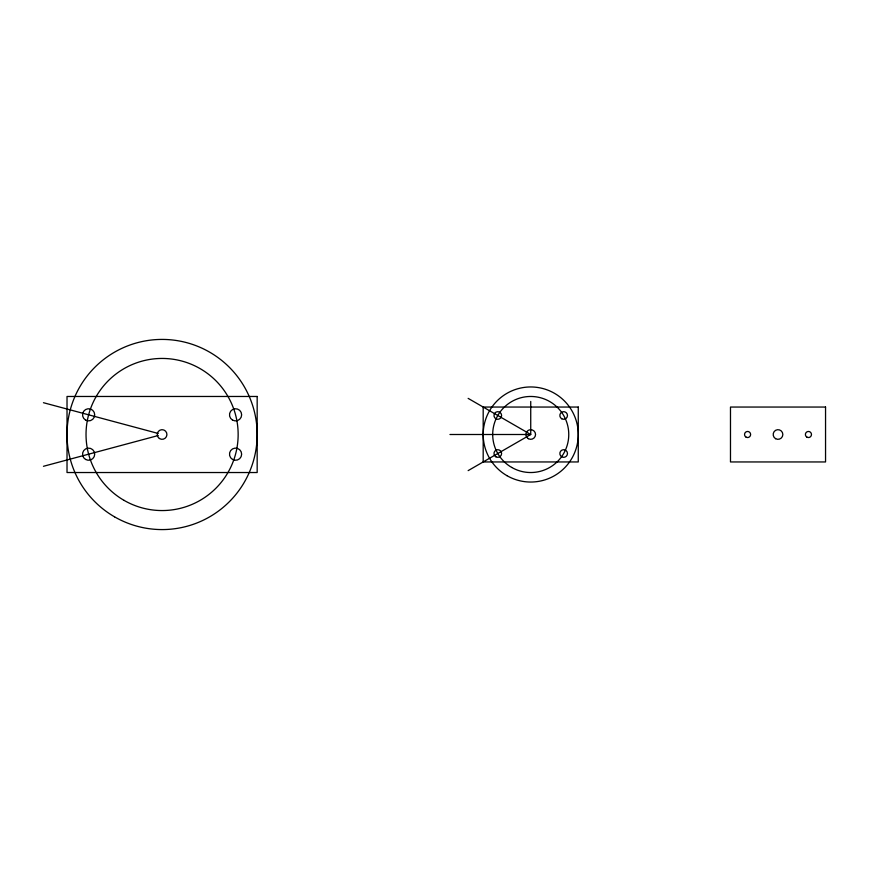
<?xml version="1.0" encoding="UTF-8"?>
<svg xmlns="http://www.w3.org/2000/svg" width="869" height="869" viewBox="0 0 869 869"><rect width="100%" height="100%" fill="white"/><g stroke="black" fill="none" stroke-linecap="round" stroke-linejoin="round"><path stroke-width="1.3" d="M468.141 470.629L530.731 434.5L530.731 401.445M43.45 466.295L158.18 435.543M449.957 434.5L530.731 434.5L468.141 398.371M43.45 402.705L158.18 433.457M257.17 396.47L67.022 396.47L67.022 472.53L257.17 472.53L257.17 396.47M578.265 407.05L483.186 407.05L483.186 461.95L578.265 461.95L578.265 407.05M825.55 407.05L730.481 407.05L730.481 461.95L825.55 461.95L825.55 407.05M746.069 437.14A3.041 3.041 0 0 0 750.631 434.5A3.041 3.041 0 0 0 746.069 431.86A3.041 3.041 0 0 0 746.069 437.14M775.593 438.682A4.834 4.834 0 0 0 782.839 434.5A4.834 4.834 0 0 0 775.593 430.318A4.834 4.834 0 0 0 775.593 438.682M806.921 437.14A3.041 3.041 0 0 0 811.483 434.5A3.041 3.041 0 0 0 806.921 431.86A3.041 3.041 0 0 0 806.921 437.14M495.895 418.782A3.802 3.802 0 0 0 501.598 415.491A3.802 3.802 0 0 0 495.895 412.188A3.802 3.802 0 0 0 495.895 418.782M561.754 418.782A3.802 3.802 0 0 0 567.468 415.491A3.802 3.802 0 0 0 561.754 412.188A3.802 3.802 0 0 0 561.754 418.782M561.754 456.812A3.802 3.802 0 0 0 567.468 453.509A3.802 3.802 0 0 0 561.754 450.218A3.802 3.802 0 0 0 561.754 456.812M495.895 456.812A3.802 3.802 0 0 0 501.598 453.509A3.802 3.802 0 0 0 495.895 450.218A3.802 3.802 0 0 0 495.895 456.812M528.309 438.682A4.834 4.834 0 0 0 535.554 434.5A4.834 4.834 0 0 0 528.309 430.318A4.834 4.834 0 0 0 528.309 438.682M511.711 467.435A38.03 38.03 0 0 0 568.76 434.5A38.03 38.03 0 0 0 511.711 401.565A38.03 38.03 0 0 0 511.711 467.435M506.953 475.669A47.534 47.534 0 0 0 578.265 434.5A47.534 47.534 0 0 0 506.953 393.331A47.534 47.534 0 0 0 506.953 475.669M159.385 438.497A4.834 4.834 0 0 0 166.913 434.848A4.834 4.834 0 0 0 159.983 430.155A4.834 4.834 0 0 0 159.385 438.497M114.556 516.838A95.069 95.069 0 0 0 257.17 434.5A95.069 95.069 0 0 0 114.556 352.162A95.069 95.069 0 0 0 114.556 516.838M124.061 500.37A76.059 76.059 0 0 0 238.149 434.5A76.059 76.059 0 0 0 124.061 368.63A76.059 76.059 0 0 0 124.061 500.37M85.586 420.085A6.083 6.083 0 0 0 94.71 414.817A6.083 6.083 0 0 0 85.586 409.549A6.083 6.083 0 0 0 85.586 420.085M85.586 459.451A6.083 6.083 0 0 0 94.71 454.183A6.083 6.083 0 0 0 85.586 448.915A6.083 6.083 0 0 0 85.586 459.451M232.523 420.085A6.083 6.083 0 0 0 241.647 414.817A6.083 6.083 0 0 0 232.523 409.549A6.083 6.083 0 0 0 232.523 420.085M232.523 459.451A6.083 6.083 0 0 0 241.647 454.183A6.083 6.083 0 0 0 232.523 448.915A6.083 6.083 0 0 0 232.523 459.451"/></g></svg>
